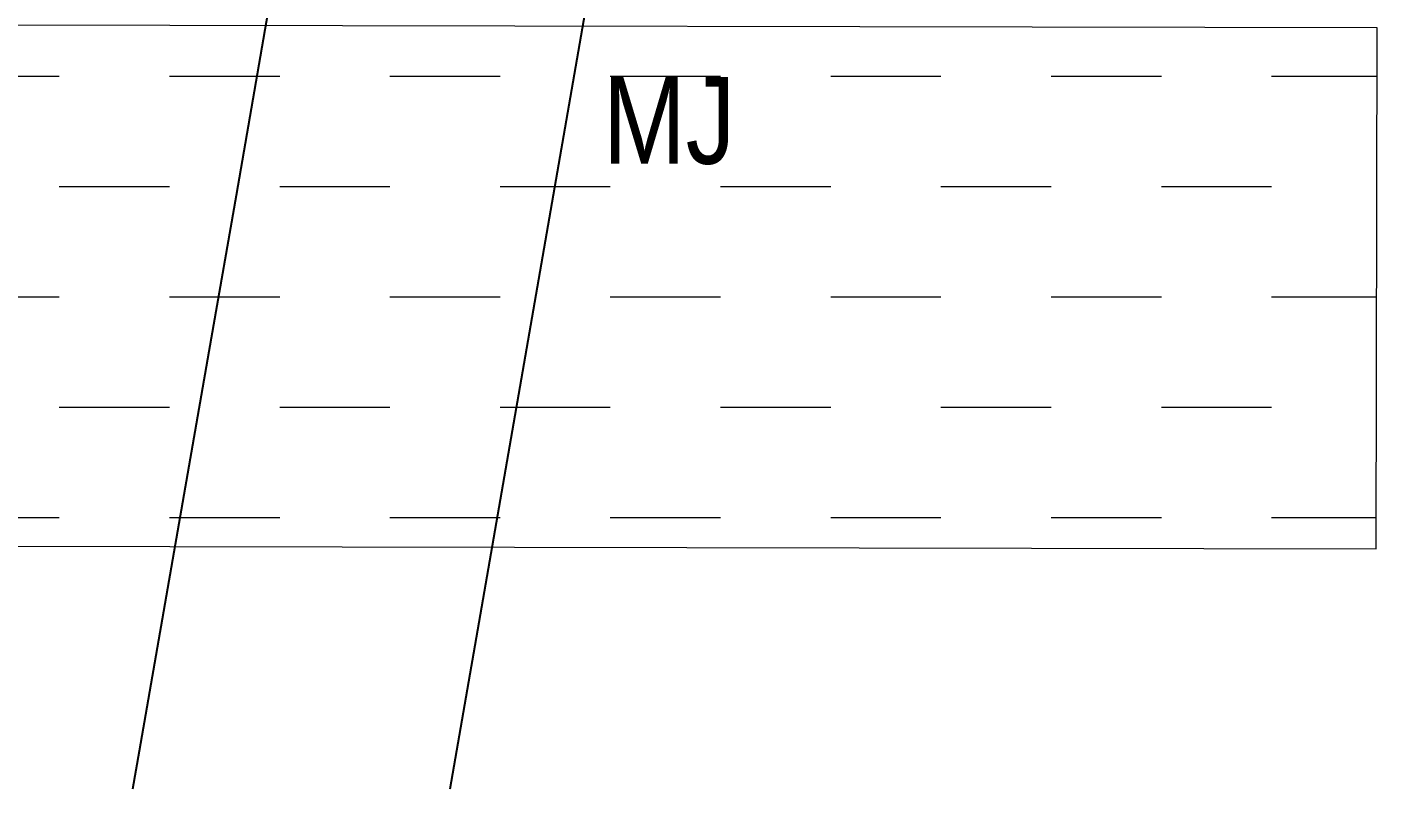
# Model space of a CAD drawing. Header units: metres. Extents: x -355 to -223, y 3 to 561.
# Drawn here: x -254.54 to -246.77, y 503.29 to 507.68 of the extents above; entities that cross this region are included whole.
import ezdxf

# ---------------------------------------------------------------- set-up
doc = ezdxf.new("R2010")
doc.units = ezdxf.units.M
for name, color, linetype, lineweight in [('A-DETL', 7, 'Continuous', 13), ('A-DETL-GENF', 7, 'Continuous', 9), ('G-ANNO-TEXT', 7, 'Continuous', 9)]:
    doc.layers.add(name, color=color, linetype=linetype, lineweight=lineweight)
doc.styles.add('Arial Narrow', font='ARIALN.TTF', dxfattribs={"height": 0.5})

# ---------------------------------------------------------------- blocks, each defined once
blk = doc.blocks.new('T2DPAA-T2D-C3S-RW-M2D-100010_dwg-40802999-DRG-2873035 - CONSTRUCTION SEQUENCE STAGE A9')
at = {"color": 254, "lineweight": 25, "true_color": 0xd0d0d0, "flags": 128}
for points in [[(16.2391, -624.5434), (16.4612, -624.5239), (17.6201, -624.4225), (18.8653, -624.3136), (19.6963, -624.2409), (20.9649, -624.1299), (22.0573, -624.0343), (22.1684, -624.0246)], [(16.7084, -626.3092), (21.183, -625.9177), (22.6359, -625.7906)]]:
    blk.add_lwpolyline(points, dxfattribs=at)
blk = doc.blocks.new('T2DPAA-T2D-PWC-RW-M2D-100010_RoadDesign_rvt-1-DRG-2873035 - CONSTRUCTION SEQUENCE STAGE A9')
at = {"color": 254, "lineweight": 25, "true_color": 0xd0d0d0, "rotation": 75.11694444444437}
blk.add_blockref('T2DPAA-T2D-C3S-RW-M2D-100010_dwg-40802999-DRG-2873035 - CONSTRUCTION SEQUENCE STAGE A9', (-1722.337, 648.0105), dxfattribs=at)

msp = doc.modelspace()

# ---------------------------------------------------------------- hatches: boundary and pattern name
at = {"layer": 'A-DETL-GENF'}
h = msp.add_hatch(dxfattribs=at)
h.set_pattern_fill('FP_7', color=256, style=0, pattern_type=2)
h.set_pattern_definition([(0, (-512.804, -694.024), (0.635, 0.635), [0.635, -0.635])])
h.paths.add_polyline_path([(-246.7714, 504.6758), (-246.7658, 507.6758), (-275.6952, 507.7297), (-275.7078, 507.6577), (-276.1266, 507.7306), (-281.5305, 507.7407), (-281.5361, 504.7407), (-250.1263, 504.6821)])

# ---------------------------------------------------------------- linework, layer by layer
at = {"layer": 'A-DETL', "lineweight": 15}
for p, q in [((-246.7658, 507.6758), (-275.6952, 507.7298)), ((-246.7714, 504.6758), (-246.7658, 507.6758)), ((-281.5361, 504.7407), (-246.7714, 504.6758))]:
    msp.add_line(p, q, dxfattribs=at)

# ---------------------------------------------------------------- block references
at = {"lineweight": 5}
msp.add_blockref('T2DPAA-T2D-PWC-RW-M2D-100010_RoadDesign_rvt-1-DRG-2873035 - CONSTRUCTION SEQUENCE STAGE A9', (860.641, 0), dxfattribs=at)

# ---------------------------------------------------------------- next in the draw order: texts
at = {"layer": 'G-ANNO-TEXT', "insert": (-251.2258, 507.392), "char_height": 0.5, "attachment_point": 1, "style": 'Arial Narrow', "bg_fill": 3, "box_fill_scale": 1, "bg_fill_color": 256, "bg_fill_true_color": 13158600, "bg_fill_transparency": 0}
msp.add_mtext('MJ', dxfattribs=at)

doc.saveas('drawing.dxf')
